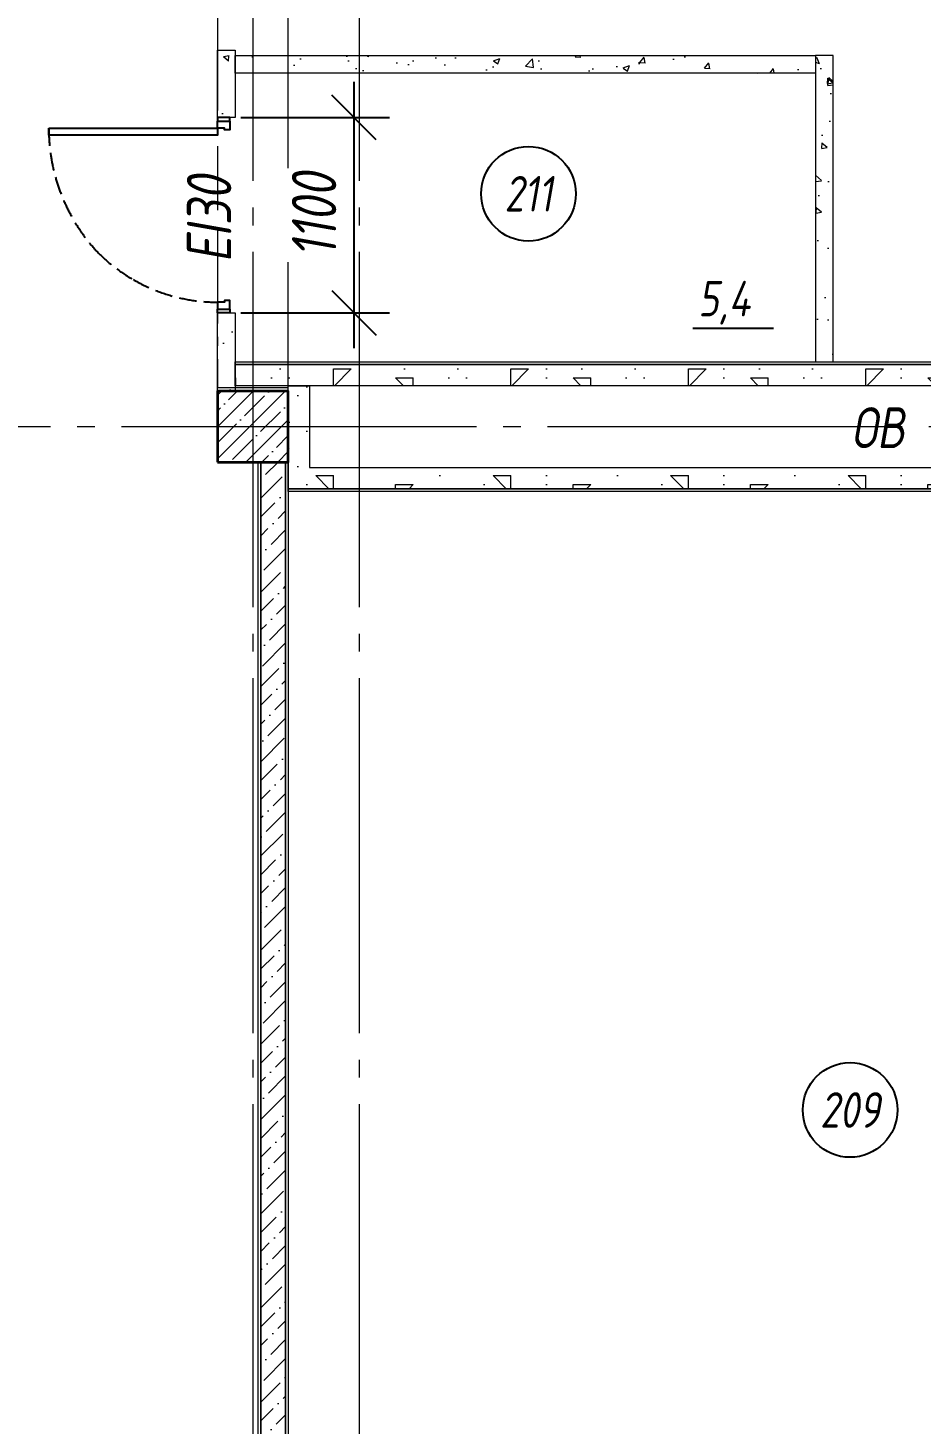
# Model space of a CAD drawing. Header units: millimetres. Extents: x -85420 to 1195317, y -69347 to 470418.
# Drawn here: x 440079 to 445112, y 24958 to 32821 of the extents above; entities that cross this region are included whole.
import ezdxf
from ezdxf import colors
from ezdxf.entities.mleader import LeaderData, LeaderLine
from ezdxf.enums import TextEntityAlignment as Align
from ezdxf.math import Vec2, Vec3

# ---------------------------------------------------------------- set-up
doc = ezdxf.new("R2010")
doc.units = ezdxf.units.MM
for name, pattern in [('GOST2.303 6', [12, 8, -1.5, 1, -1.5]), ('ГОСТ 2.303 4', [7, 5, -2, 0]), ('ГОСТ 2.303 5', [24, 20, -1.5, 1, -1.5]), ('ГОСТ 2.303 6', [12, 8, -1.5, 1, -1.5]), ('осевая', [50.800000000000004, 31.75, -6.35, 6.35, -6.35])]:
    doc.linetypes.add(name, pattern=pattern)
for name, color, linetype, lineweight in [('!М_Отверстия в перекрытиях', 253, 'Continuous', 15), ('!М_Перегородки_пеноблок', 7, 'Continuous', 20), ('!ФС_Ригели_балки', 251, 'ГОСТ 2.303 6', 15), ('+АР_Осевые линии', 252, 'GOST2.303 6', 9), ('+АР_Стены внутренние', 250, 'Continuous', 18), ('АР_Колонны', 5, 'Continuous', 35), ('АР_колонны штриховка', 193, 'Continuous', 5), ('АР_Отметки', 7, 'Continuous', 5), ('Колонны', 7, 'Continuous', 25), ('СПДС_РАЗМЕРЫ', 252, 'Continuous', 0), ('ЭКСПЛИКАЦИЯ', 7, 'Continuous', 5)]:
    doc.layers.add(name, color=color, linetype=linetype, lineweight=lineweight)
doc.layers.add('ОСИ', color=7, linetype='осевая', lineweight=13, true_color=0x999999)
doc.layers.add('ПБ_граница', color=7, linetype='ГОСТ 2.303 4', lineweight=40, true_color=0xdb0000)
doc.styles.add('ISOCPEUR', font='', dxfattribs={"height": 250})
doc.styles.add('ГОСТ 2.304', font='CS_Gost2304.shx', dxfattribs={"oblique": 10})
doc.styles.get('ISOCPEUR').set_extended_font_data('ISOCPEUR', italic=True)
doc.dimstyles.new('СПДС', dxfattribs={"dimscale": 100, "dimtxt": 2.5, "dimasz": 2.5, "dimexe": 2, "dimexo": 0.625, "dimgap": 1, "dimtad": 1, "dimdec": 0, "dimrnd": 5, "dimtxsty": 'ГОСТ 2.304', "dimblk": 'OBLIQUE', "dimblk1": 'OBLIQUE', "dimblk2": 'OBLIQUE', "dimcen": 2.5, "dimdle": 2, "dimadec": 0, "dimazin": 2, "dimtfac": 0.75, "dimtdec": 4, "dimtmove": 1, "dimatfit": 3, "dimfxl": 1, "dimtfill": 1, "dimtolj": 1, "dimarcsym": 1})
pattern_1 = [(140, (1.188196848629141e-13, 1.000000000000119), (31.87817107780612, 364.369337992008), [38.1, -419.1]), (85, (1.188196848629141e-13, 1.000000000000119), (-382.1136904780703, -70.48684284993874), [30.48, -335.28116834]), (190.4514447, (2.656507000000114, 31.36401400000012), (-350.2355038243903, 293.8824941807065), [32.38001759999999, -356.1804891999999]), (136.1842, (-101.5999999999999, 1.000000000000103), (84.08465586545421, 542.1580817842598), [57.14999999999998, -628.6499999999996]), (186.6355576099999, (-94.5929999999999, 46.17980000000011), (-494.8522491954431, 474.808268103006), [48.57004627999999, -534.2712163199999]), (81.18415116999998, (-101.5999999999999, 1.000000000000103), (-494.8522491710654, 474.808268129954), [45.71993414, -502.91946384]), (111, (-76.1999999999999, 51.8000000000001), (204.5303963741752, 303.2287825382651), [38.09999999999999, -419.0999999999999]), (55.99999999999997, (-76.1999999999999, 51.8000000000001), (-368.3759322446385, 123.6040566952941), [30.47999999999999, -335.2799999999999]), (161.451445, (-59.1558001999999, 77.0690652000001), (-163.8455377718105, 426.8328385574322), [32.38001759999998, -356.1798751999998]), (127.5, (1.188196848629141e-13, 1.000000000000119), (-169.1100777463062, 6.177206501183606), [0, -331.216, 0, -340.36, 0, -336.55]), (97.49999999999996, (1.188196848629141e-13, 1.000000000000119), (-200.361149636239, 133.6393250206115), [0, -194.056, 0, -323.5959999999999, 0, -128.27]), (57.49999999999999, (1.370371414875109e-13, -112.2839999999999), (11.45748798534684, 271.1811903337428), [0, -127, 0, -396.24, 0, -525.7799999999999]), (47.5, (1.452064045478682e-13, -163.0839999999999), (-50.85298206666611, 296.2583627720361), [0, -165.1, 0, -263.1439999999999, 0, -373.3799999999999])]
pattern_2 = [(45, (150, 150), (0, 1000.000000019025), [141.4, -282.8, 70.7, -424.3000000000001, 141.4, -353.6135624]), (135, (800.0000000000001, 200), (-1000.000000019025, 8.881784197001254e-14), [141.4, -212.1, 70.7, -353.6000000000001, 141.4, -495.0135624]), (63.43494882, (0, 0), (5.099862754320839e-08, 1000.000000000094), [111.8, -447.2, 111.8, -447.233989, 0, 0]), (116.5650512, (0, 0), (-4.000643816226557e-07, 1000.000000000094), [111.8, -447.2000000000001, 111.8, -447.2339890000001, 0, 0]), (0, (0, 100), (0, 1000), [50.00000000000001, -400.0000000000001, 100, -400.0000000000001, 50.00000000000001, 0]), (0, (0, 250), (0, 1000), [-150, 100, -400.0000000000001, 0, -350.0000000000001, 0]), (0, (0, 300.0000000000001), (0, 1000), [-400.0000000000001, 0, -300.0000000000001, 100, -200, 0]), (0, (0, 450.0000000000001), (0, 1000), [-200, 0, -250, 100, -450.0000000000001, 0]), (0, (0, 600.0000000000001), (0, 1000), [-200, 100, -400.0000000000001, 100, -200, 0]), (0, (0, 850.0000000000001), (0, 1000), [-150, 100, -200, 0, -550.0000000000001, 0]), (0, (0, 900.0000000000001), (0, 1000), [-200, 0, -600.0000000000001, 100, -100, 0]), (90, (50.00000000000001, 200), (-1000, 6.123233995736768e-14), [-300.0000000000001, 0, -300.0000000000001, 0, -400.0000000000001, 0]), (90, (150, 0), (-1000, 6.123233995736768e-14), [-150, 100, -400.0000000000001, 0, -350.0000000000001, 0]), (90, (250, 0), (-1000, 6.123233995736768e-14), [-400.0000000000001, 0, -350.0000000000001, 100, -150, 0]), (90, (800.0000000000001, 0), (-1000, 6.123233995736768e-14), [-200, 100, -500.0000000000001, 100, -100, 0]), (90, (100, 100), (-1000, 6.123233995736768e-14), [-300.0000000000001, 0, -350.0000000000001, 0, -350.0000000000001, 0]), (90, (200, 100), (-1000, 6.123233995736768e-14), [-250, 0, -550.0000000000001, 0, -200, 0]), (90, (300.0000000000001, 150), (-1000, 6.123233995736768e-14), [-500.0000000000001, 0, -150, 0, -350.0000000000001, 0]), (90, (350.0000000000001, 50.00000000000001), (-1000, 6.123233995736768e-14), [-450.0000000000001, 0, -200, 0, -250, 0]), (90, (450.0000000000001, 200), (-1000, 6.123233995736768e-14), [-400.0000000000001, 0, -150, 0, -400.0000000000001, 0]), (90, (500.0000000000001, 250), (-1000, 6.123233995736768e-14), [-450.0000000000001, 0, -200, 0, -350.0000000000001, 0]), (90, (550.0000000000001, 0), (-1000, 6.123233995736768e-14), [-600.0000000000001, 0, -250, 0, -150, 0]), (90, (600.0000000000001, 150), (-1000, 6.123233995736768e-14), [-200, 0, -400.0000000000001, 0, -400.0000000000001, 0]), (90, (650.0000000000001, 100), (-1000, 6.123233995736768e-14), [-450.0000000000001, 0, -250, 0, -300.0000000000001, 0]), (90, (700.0000000000001, 50.00000000000001), (-1000, 6.123233995736768e-14), [-400.0000000000001, 0, -300.0000000000001, 0, -300.0000000000001, 0]), (90, (800.0000000000001, 100), (-1000, 6.123233995736768e-14), [-300.0000000000001, 0, -300.0000000000001, 0, -400.0000000000001, 0]), (90, (900.0000000000001, 150), (-1000, 6.123233995736768e-14), [-400.0000000000001, 0, -200, 0, -400.0000000000001, 0]), (90, (950.0000000000001, 200), (-1000, 6.123233995736768e-14), [-150, 0, -600.0000000000001, 0, -250, 0])]

# ---------------------------------------------------------------- blocks, each defined once
blk = doc.blocks.new('_Oblique')
at = {"color": 0, "linetype": 'ByBlock', "lineweight": -2}
blk.add_line((-0.5, -0.5), (0.5, 0.5), dxfattribs=at)
blk = doc.blocks.new('*D335')
at = {"layer": 'Defpoints', "color": 0, "ltscale": 100, "transparency": 16777216}
for p in [(441216.3723544184, 32316.89848977362), (441216.3723544184, 31216.89848977361), (441916.3723544184, 31216.89848977361)]:
    blk.add_point(p, dxfattribs=at)
at = {"layer": 'СПДС_РАЗМЕРЫ', "color": 0, "lineweight": -2, "ltscale": 100, "transparency": 16777216}
for p, q in [((441916.3723544184, 32516.89848977362), (441916.3723544184, 31016.89848977361)), ((441278.8723544184, 32316.89848977362), (442116.3723544184, 32316.89848977362)), ((441278.8723544184, 31216.89848977361), (442116.3723544184, 31216.89848977361))]:
    blk.add_line(p, q, dxfattribs=at)
at = {"layer": 'СПДС_РАЗМЕРЫ', "color": 0, "lineweight": -2, "ltscale": 100, "transparency": 16777216, "xscale": 250, "yscale": 250, "zscale": 250}
for p, rotation in [((441916.3723544184, 32316.89848977362), 90), ((441916.3723544184, 31216.89848977361), 270)]:
    blk.add_blockref('_Oblique', p, dxfattribs=dict(at, rotation=rotation))
at = {"layer": 'СПДС_РАЗМЕРЫ', "color": 0, "ltscale": 100, "transparency": 16777216, "insert": (441691.3723543559, 31766.89848977362), "char_height": 250, "attachment_point": 5, "rotation": 90, "style": 'ГОСТ 2.304', "bg_fill": 3, "box_fill_scale": 1.1, "bg_fill_color": 256, "bg_fill_true_color": 13158600, "bg_fill_transparency": 0}
blk.add_mtext('\\A1;1100', dxfattribs=at)
blk = doc.blocks.new('*U112')
at = {"lineweight": 15}
h = blk.add_hatch(dxfattribs=at)
h.set_pattern_fill('AR-CONC', color=256, scale=2, angle=90)
h.set_pattern_definition(pattern_1)
h.paths.add_polyline_path([(1.189804971278817e-13, 1.18849374786123e-13), (5.796751967324099e-14, 379.486260346428), (100.0000000000001, 379.486260346428), (100.0000000000001, 1.350617236246481e-13)])
at = {"linetype": 'ByBlock', "ltscale": 100, "transparency": 33554687}
blk.add_lwpolyline([(1.189804971278817e-13, 1.189804971278817e-13), (5.795445207746397e-14, 379.486260346428), (100.0000000000001, 379.486260346428), (100.0000000000001, 1.350617236246481e-13)], close=True, dxfattribs=at)
blk = doc.blocks.new('*U125')
at = {"lineweight": 15}
h = blk.add_hatch(dxfattribs=at)
h.set_pattern_fill('AR-CONC', color=256, scale=2, angle=270)
h.set_pattern_definition([(320, (1.190188447129346e-13, -0.9999999999998811), (-31.87817107780616, -364.369337992008), [38.1, -419.1]), (265, (1.190188447129346e-13, -0.9999999999998811), (382.1136904780703, 70.4868428499387), [30.48, -335.28116834]), (10.45144469999994, (-2.65650699999988, -31.36401399999988), (350.2355038243902, -293.8824941807065), [32.38001759999999, -356.1804891999999]), (316.1841999999999, (101.6000000000001, -0.9999999999998771), (-84.08465586545428, -542.1580817842598), [57.14999999999998, -628.6499999999996]), (6.635557609999926, (94.59300000000015, -46.17979999999989), (494.8522491954431, -474.808268103006), [48.57004627999999, -534.2712163199999]), (261.18415117, (101.6000000000001, -0.9999999999998771), (494.8522491710653, -474.8082681299541), [45.71993414, -502.91946384]), (290.9999999999999, (76.20000000000014, -51.79999999999987), (-204.5303963741752, -303.2287825382651), [38.09999999999999, -419.0999999999999]), (236, (76.20000000000014, -51.79999999999987), (368.3759322446385, -123.6040566952941), [30.47999999999999, -335.2799999999998]), (341.4514449999999, (59.15580020000012, -77.06906519999987), (163.8455377718105, -426.8328385574322), [32.38001759999998, -356.1798751999998]), (307.5, (1.190188447129346e-13, -0.9999999999998811), (169.1100777463062, -6.177206501183626), [0, -331.216, 0, -340.36, 0, -336.55]), (277.4999999999999, (1.190188447129346e-13, -0.9999999999998811), (200.361149636239, -133.6393250206115), [0, -194.056, 0, -323.5959999999999, 0, -128.27]), (237.5, (1.146746768877987e-13, 112.2840000000001), (-11.45748798534688, -271.1811903337428), [0, -127, 0, -396.2399999999999, 0, -525.7799999999997]), (227.5, (1.1272661956711e-13, 163.0840000000001), (50.85298206666607, -296.2583627720361), [0, -165.0999999999999, 0, -263.1439999999999, 0, -373.3799999999999])])
edge = h.paths.add_edge_path()
edge.add_line((-1.778716063327579e-13, -1724.956502206798), (99.9999999999998, -1724.956502206798))
edge.add_line((1.784707456918226e-13, 1.192379528447418e-13), (-1.778738299463947e-13, -1724.956502206798))
edge.add_line((100.0000000000002, 9.832231965022753e-14), (1.989519660128281e-13, 1.189804971278818e-13))
edge.add_line((99.9999999999998, -1724.956502206798), (100.0000000000002, -2.273736754432321e-13))
at = {"linetype": 'ByBlock', "ltscale": 100, "transparency": 33554687}
blk.add_lwpolyline([(1.784707456918226e-13, 1.189804971278818e-13), (-1.778738299463947e-13, -1724.956502206798), (99.9999999999998, -1724.956502206798), (100.0000000000002, 9.832231965022753e-14)], close=True, dxfattribs=at)
blk = doc.blocks.new('*U113')
at = {"lineweight": 15}
h = blk.add_hatch(dxfattribs=at)
h.set_pattern_fill('AR-CONC', color=256, scale=2, angle=360)
h.set_pattern_definition([(49.99999999999999, (1.00000000000006, 5.946736380903647e-14), (364.369337992008, -31.87817107780618), [38.1, -419.1]), (355, (1.00000000000006, 5.946736380903647e-14), (-70.48684284993867, 382.1136904780703), [30.48, -335.28116834]), (100.4514446999999, (31.36401400000006, -2.656506999999941), (293.8824941807065, 350.2355038243902), [32.38001759999999, -356.1804891999999]), (46.18419999999995, (1.000000000000062, 101.6000000000001), (542.1580817842598, -84.08465586545431), [57.14999999999998, -628.6499999999997]), (96.63555760999995, (46.17980000000006, 94.59300000000007), (474.8082681030061, 494.852249195443), [48.57004627999999, -534.2712163199999]), (351.18415117, (1.000000000000062, 101.6000000000001), (474.8082681299541, 494.8522491710652), [45.71993414, -502.91946384]), (20.99999999999998, (51.80000000000005, 76.20000000000007), (303.228782538265, -204.5303963741752), [38.09999999999999, -419.1]), (326, (51.80000000000005, 76.20000000000007), (123.6040566952942, 368.3759322446385), [30.47999999999999, -335.2799999999999]), (71.45144499999996, (77.06906520000005, 59.15580020000006), (426.8328385574323, 163.8455377718105), [32.38001759999998, -356.1798751999998]), (37.49999999999999, (1.00000000000006, 5.946736380903647e-14), (6.177206501183637, 169.1100777463062), [0, -331.216, 0, -340.36, 0, -336.55]), (7.499999999999953, (1.00000000000006, 5.946736380903647e-14), (133.6393250206115, 200.361149636239), [0, -194.056, 0, -323.5959999999999, 0, -128.27]), (327.5, (-112.2839999999999, 6.205984038363095e-14), (271.1811903337428, -11.45748798534689), [0, -127, 0, -396.24, 0, -525.7799999999999]), (317.5, (-163.0839999999999, 6.322238593277649e-14), (296.2583627720361, 50.85298206666605), [0, -165.1, 0, -263.1439999999999, 0, -373.3799999999999])])
h.paths.add_polyline_path([(3271.027478672099, -1.537658889105842e-14), (3271.027478672099, -100), (5.720177307349691e-14, -99.99999999999994), (5.906386491005833e-14, 5.949024856394087e-14)])
at = {"linetype": 'ByBlock', "ltscale": 100, "transparency": 33554687}
blk.add_lwpolyline([(5.949024856394085e-14, 5.949024856394087e-14), (3271.027478672099, -1.536641357115577e-14), (3271.027478672099, -100), (5.720177307349691e-14, -99.99999999999994)], close=True, dxfattribs=at)
blk = doc.blocks.new('*U124')
at = {"lineweight": 15}
h = blk.add_hatch(dxfattribs=at)
h.set_pattern_fill('AR-CONC', color=256, scale=2, angle=90)
h.set_pattern_definition(pattern_1)
h.paths.add_polyline_path([(100.0000000000001, 1.350617236246481e-13), (1.189804971278817e-13, 1.189603970885855e-13), (4.815592369311616e-14, 440.4832797878189), (100, 440.4832797878189)])
at = {"linetype": 'ByBlock', "ltscale": 100, "transparency": 33554687}
blk.add_lwpolyline([(1.189804971278817e-13, 1.189804971278817e-13), (4.814538322481727e-14, 440.4832797878189), (100, 440.4832797878189), (100.0000000000001, 1.350617236246481e-13)], close=True, dxfattribs=at)
blk = doc.blocks.new('Колонна 400х400')
at = {"layer": 'АР_колонны штриховка'}
h = blk.add_hatch(dxfattribs=at)
h.set_pattern_fill('ANSI35', color=256, scale=20)
h.set_pattern_definition([(45, (-139655.8754315234, -114865.3000987881), (-89.80256121069154, 89.80256121069154), []), (45, (-139566.0728315234, -114865.3000987881), (-89.80256121069154, 89.80256121069154), [158.75, -31.75, 0, -31.75])])
h.paths.add_polyline_path([(-6.676418706774712e-08, 3.284076228737831e-07), (399.9999999332358, 3.284076228737831e-07), (399.9999999332358, 400.0000003284076), (-6.676418706774712e-08, 400.0000003284076)])
at = {"layer": 'АР_Колонны'}
blk.add_lwpolyline([(0, 0), (400, 0), (400, 400), (0, 400)], close=True, dxfattribs=at)
blk = doc.blocks.new('*U53')
at = {"linetype": 'ГОСТ 2.303 5', "ltscale": 50}
blk.add_lwpolyline([(8560, 400), (0, 400), (0, 0), (8560, 1.818989403545856e-12)], close=True, dxfattribs=at)
blk = doc.blocks.new('Из_буфера30619')
at = {"rotation": 270}
blk.add_blockref('*U53', (-1019.999999993481, -31219.99999999977), dxfattribs=at)
blk = doc.blocks.new('A$C314F1C93')
at = {"layer": '+АР_Осевые линии', "linetype": 'ГОСТ 2.303 5', "lineweight": 0, "ltscale": 100}
for p, q in [((10940.00000000047, 64233.04186645093), (10940.00000000047, -9232.622227149745)), ((11540.00000000047, 64233.04186645093), (11540.00000000047, -9232.622227149745))]:
    blk.add_line(p, q, dxfattribs=at)
blk.add_lwpolyline([(-4199.99999999968, 15249.99999999988), (75280.00000000006, 15249.99999999988)], dxfattribs=at)
blk = doc.blocks.new('_DotSmall')
at = {"color": 0, "linetype": 'ByBlock', "const_width": 0.5}
blk.add_lwpolyline([(-0.0625, 0, 1), (0.0625, 0, 1)], format="xyb", close=True, dxfattribs=at)
blk = doc.blocks.new('АР план')
at = {"layer": 'АР_Отметки', "lineweight": 9}
ml = blk.add_multileader_mtext('Standard', dxfattribs=at)
ml.set_content('+3,950', color=256, style='ISOCPEUR')
ml.set_leader_properties(color=256, linetype='Continuous', lineweight=-1)
ml.set_arrow_properties(name='DOTSMALL')
ml.build(insert=Vec2(0, 0))
ml.multileader.update_dxf_attribs({"has_text_frame": 1, "text_left_attachment_type": 4, "text_right_attachment_type": 4, "dogleg_length": 100, "arrow_head_size": 180})
ctx = ml.context
ctx.base_point, ctx.char_height, ctx.arrow_head_size, ctx.landing_gap_size, ctx.plane_origin = Vec3(653061.3110686555, 32239.71936149879), 250, 180, 50, Vec3(652979.9176188062, 30972.1551693685)
ctx.left_attachment, ctx.right_attachment = 4, 4
notes = []
notes.append((ctx, [(0, (0, 0, 0), (0, 0), (1, 0), 1, [])]))
ctx.mtext.insert, ctx.mtext.width, ctx.mtext.line_spacing_style, ctx.mtext.flow_direction = Vec3(653111.3110686555, 32573.05269483211), 852.6970314602484, 2, 5
ml = blk.add_multileader_mtext('Standard', dxfattribs=at)
ml.set_content('+1,975', color=256, style='ISOCPEUR')
ml.set_leader_properties(color=256, linetype='Continuous', lineweight=-1)
ml.set_arrow_properties(name='DOTSMALL')
ml.build(insert=Vec2(0, 0))
ml.multileader.update_dxf_attribs({"has_text_frame": 1, "text_left_attachment_type": 4, "text_right_attachment_type": 4, "dogleg_length": 100, "arrow_head_size": 180})
ctx = ml.context
ctx.base_point, ctx.char_height, ctx.arrow_head_size, ctx.landing_gap_size, ctx.plane_origin = Vec3(652749.2966237958, 27128.71309628351), 250, 180, 50, Vec3(655881.3550783198, 25957.03355335795)
ctx.left_attachment, ctx.right_attachment = 4, 4
notes.append((ctx, [(0, (0, 0, 0), (0, 0), (1, 0), 1, [])]))
ctx.mtext.insert, ctx.mtext.width, ctx.mtext.line_spacing_style, ctx.mtext.flow_direction = Vec3(652799.2966237958, 27528.71309628351), 852.6970314602484, 2, 5
ml = blk.add_multileader_mtext('Standard', dxfattribs=at)
ml.set_content('+2,410', color=256, style='ISOCPEUR')
ml.set_leader_properties(color=256, linetype='Continuous', lineweight=-1)
ml.set_arrow_properties(name='DOTSMALL')
ml.build(insert=Vec2(0, 0))
ml.multileader.update_dxf_attribs({"has_text_frame": 1, "text_left_attachment_type": 4, "text_right_attachment_type": 4, "dogleg_length": 100, "arrow_head_size": 180})
ctx = ml.context
ctx.base_point, ctx.char_height, ctx.arrow_head_size, ctx.landing_gap_size, ctx.plane_origin = Vec3(649667.0758553846, 15695.91183566085), 250, 180, 50, Vec3(647505.863485316, 15104.66626217555)
ctx.left_attachment, ctx.right_attachment = 4, 4
notes.append((ctx, [(0, (0, 0, 0), (0, 0), (1, 0), 1, [])]))
ctx.mtext.insert, ctx.mtext.width, ctx.mtext.line_spacing_style, ctx.mtext.flow_direction = Vec3(649717.0758553846, 16029.2451689942), 852.6970314602484, 2, 5
for ctx, leaders in notes:
    for number, flags, end, landing, length, lines in leaders:
        leader = LeaderData()
        leader.index, (leader.has_last_leader_line, leader.has_dogleg_vector, leader.attachment_direction) = number, flags
        leader.last_leader_point, leader.dogleg_vector, leader.dogleg_length = Vec3(end), Vec3(landing), length
        for number, points, colour, breaks in lines:
            line = LeaderLine()
            line.index, line.vertices, line.color, line.breaks = number, Vec3.list(points), colors.encode_raw_color(colour), breaks
            leader.lines.append(line)
        ctx.leaders.append(leader)

msp = doc.modelspace()

# ---------------------------------------------------------------- block references
at = {"layer": 'ОСИ', "ltscale": 40}
msp.add_blockref('A$C314F1C93', (430406.3725916118, 15326.41521031433, 4.999999999999952e-09), dxfattribs=at)

# ---------------------------------------------------------------- next in the draw order: hatches: boundary and pattern name
at = {"layer": '!М_Перегородки_пеноблок', "ltscale": 100}
h = msp.add_hatch(dxfattribs=at)
h.set_pattern_fill('БЕТОННАЯ ПОДГОТОВКА', color=256, scale=100, style=0, pattern_type=2)
h.set_pattern_definition(pattern_2)
h.paths.add_polyline_path([(441246.3730762142, 30926.44145564564), (447746.3730658573, 30926.41520998409), (447746.372581322, 30806.41520998507), (441246.3725916789, 30806.44145564662)], flags=0)
h = msp.add_hatch(dxfattribs=at)
h.set_pattern_fill('БЕТОННАЯ ПОДГОТОВКА', color=256, scale=100, style=0, pattern_type=2)
h.set_pattern_definition(pattern_2)
h.paths.add_polyline_path([(441546.3726008549, 30346.43645717141), (441546.3802656873, 30806.43804542474), (441666.3802656707, 30806.43604591014), (441666.3726008784, 30346.43686840729)], flags=0)
h = msp.add_hatch(dxfattribs=at)
h.set_pattern_fill('БЕТОННАЯ ПОДГОТОВКА', color=256, scale=100, style=0, pattern_type=2)
h.set_pattern_definition(pattern_2)
h.paths.add_polyline_path([(441546.3726008653, 30346.43645717141), (447746.372581322, 30346.45770435869), (447746.3729925579, 30226.45770435939), (441546.3730121012, 30226.43645717211)], flags=0)
at = {"layer": '+АР_Стены внутренние', "lineweight": 0, "ltscale": 100}
h = msp.add_hatch(dxfattribs=at)
h.set_pattern_fill('БЕТОН И ИЗДЕЛИЯ ИЗ НЕГО', color=256, scale=30, style=0, pattern_type=2)
h.set_pattern_definition([(45, (0, 0), (39.77475644174331, 145.8407736197254), [187.5, -40.50000000000001, 0, -40.50000000000001])])
h.paths.add_polyline_path([(441531.3725916797, 30376.4152099858), (441531.3725916796, 23992.41219389264), (441391.3725916796, 23992.41219389264), (441391.3725916797, 30376.41520998581)], flags=0)

# ---------------------------------------------------------------- next in the draw order: linework, layer by layer
at = {"layer": '!М_Перегородки_пеноблок', "ltscale": 100}
for points in [[(447626.3725813133, 30806.41569452036), (441246.3725916789, 30806.44145564662), (441246.3730762142, 30926.44145564564), (447746.3730658573, 30926.41520998409), (447746.372581322, 30806.41520998507)], [(441546.3726008549, 30346.43645717141), (441546.3802656873, 30806.43804542474), (441666.3802656707, 30806.43604591014), (441666.3726008784, 30346.43686840729)], [(447746.364917224, 30346.45770433242), (447746.372581322, 30346.45770435869), (447746.3729925579, 30226.45770435939), (441546.3730121012, 30226.43645717211), (441546.3726008653, 30346.43645717141)], [(441666.3726008784, 30346.43686840729), (447626.3649172005, 30346.45729309654)]]:
    msp.add_lwpolyline(points, dxfattribs=at)
for points in [[(441246.3731367811, 30941.44145564552), (447746.3731264242, 30941.41520998397), (447746.3730658573, 30926.41520998409), (441246.3730762142, 30926.44145564564)], [(441546.3730121012, 30226.43645717211), (447746.3729925579, 30226.45770435939), (447746.3730439623, 30211.45770435948), (441546.3730635057, 30211.4364571722), (441546.3730121012, 30226.43645717211)]]:
    msp.add_lwpolyline(points, close=True, dxfattribs=at)
at = {"layer": '+АР_Стены внутренние', "ltscale": 100}
for points in [[(441391.3725916797, 30376.41520998581), (441391.3725916796, 23992.41219389264), (441376.3725916796, 23992.41219389264), (441376.3725916797, 30376.41520998581), (441391.3725916797, 30376.41520998581)], [(441531.3725916797, 30376.4152099858), (441531.3725916796, 23992.41219389264), (441391.3725916796, 23992.41219389264), (441391.3725916797, 30376.41520998581)], [(441546.3725916797, 30376.4152099858), (441546.3725916796, 23992.41219389264), (441531.3725916796, 23992.41219389264), (441531.3725916797, 30376.4152099858), (441546.3725916797, 30376.4152099858)]]:
    msp.add_lwpolyline(points, close=True, dxfattribs=at)
at = {"elevation": 4.999999999999952e-09}
msp.add_lwpolyline([(440196.3723544184, 32256.89848977362), (441146.3723544184, 32256.89848977362), (441146.3723544184, 32216.89848977363), (440196.3723544184, 32216.89848977363)], close=True, dxfattribs=at)
at = {"linetype": 'ГОСТ 2.303 4', "ltscale": 20}
for centre, radius, start, end in [((441217.5972895308, 32255.78084649264, 4.999999999999952e-09), 1021.225546694697, 179.9372946985185, 223.3199372542209), ((441146.3723544184, 32226.89848977367, 4.999999999999952e-09), 950.0000000000592, 224.9999999999991, 239.9999999999982), ((441146.3723544184, 32226.89848977367, 4.999999999999952e-09), 950.0000000000592, 240.0000000000015, 270)]:
    msp.add_arc(centre, radius, start, end, dxfattribs=at)
at = {"layer": 'ЭКСПЛИКАЦИЯ', "linetype": 'Continuous', "lineweight": 25, "ltscale": 100}
msp.add_line((443825.5718230997, 31130.14473826436), (444280.5718230997, 31130.14473826436), dxfattribs=at)
for centre in [(442899.6660602659, 31887.36776215566), (444711.9319798434, 26727.28651434067)]:
    msp.add_circle(centre, 266.6666666666667, dxfattribs=at)

# ---------------------------------------------------------------- next in the draw order: block references
at = {"layer": '!М_Перегородки_пеноблок'}
for name, p in [('*U112', (441146.3723544184, 32316.89848977362, 4.999999999999952e-09)), ('*U113', (441246.3722733483, 32666.38475011999, 4.999999999999952e-09)), ('*U125', (444517.3997520204, 32666.38475011999, 4.999999999999952e-09)), ('*U124', (441146.3725916789, 30776.4152099858, 4.999999999999952e-09))]:
    msp.add_blockref(name, p, dxfattribs=at)
at = {"layer": '!ФС_Ригели_балки'}
msp.add_blockref('Из_буфера30619', (442166.3723536048, 70576.41524488508, 4.999999999999952e-09), dxfattribs=at)
at = {"layer": 'Колонны'}
msp.add_blockref('Колонна 400х400', (441146.3725916789, 30376.4152099858, 4.999999999999952e-09), dxfattribs=at)

# ---------------------------------------------------------------- next in the draw order: texts
at = {"layer": '!М_Отверстия в перекрытиях', "ltscale": 50, "insert": (444867.8516963194, 30569.79267661413), "char_height": 230, "width": 2119.999999999973, "attachment_point": 5, "line_spacing_factor": 0.648, "style": 'ГОСТ 2.304'}
msp.add_mtext('ОВ', dxfattribs=at)
at = {"layer": 'ЭКСПЛИКАЦИЯ', "linetype": 'Continuous', "lineweight": 25, "ltscale": 100, "style": 'ГОСТ 2.304', "oblique": 9.999999999999998}
for s, p in [('211', (442899.6660602659, 31887.36776215566)), ('209', (444711.9319798434, 26727.28651434067))]:
    msp.add_text(s, height=200, dxfattribs=at).set_placement(p, align=Align.MIDDLE_CENTER)
msp.add_text('5,4', height=200, dxfattribs=at).set_placement((443855.5718230997, 31396.81140493103), align=Align.TOP_LEFT)

# ---------------------------------------------------------------- next in the draw order: texts
at = {"layer": 'ПБ_граница', "linetype": 'ByBlock', "lineweight": 0, "ltscale": 100, "insert": (441099.9915828855, 31744.42192694693, 9.99999387676591e-09), "char_height": 250, "width": 1, "attachment_point": 5, "rotation": 90, "line_spacing_factor": 0.5, "style": 'ГОСТ 2.304', "bg_fill": 3, "box_fill_scale": 1.2, "bg_fill_color": 1, "bg_fill_transparency": 0}
msp.add_mtext('EI30', dxfattribs=at)

# ---------------------------------------------------------------- next in the draw order: dimensions: what is measured, and where the dimension line sits
at = {"layer": 'СПДС_РАЗМЕРЫ', "ltscale": 100}
dim = msp.add_linear_dim(base=(441916.3723544184, 31216.89848977361, 4.999999999999952e-09), p1=(441216.3723544184, 32316.89848977362, 4.999999999999952e-09), p2=(441216.3723544184, 31216.89848977361, 4.999999999999952e-09), angle=270, dimstyle='СПДС', dxfattribs=at)
dim.commit()
dim.dimension.update_dxf_attribs({"geometry": '*D335', "text_midpoint": (441691.3723543559, 31766.89848977362, 4.999999999999952e-09)})

# ---------------------------------------------------------------- next in the draw order: linework, layer by layer
at = {"elevation": 4.999999999999952e-09}
for points in [[(441146.3723544184, 32316.89848977362), (441146.3723544184, 32296.89848977362), (441216.3723544184, 32296.89848977362), (441216.3723544184, 32316.89848977362)], [(441146.3723544184, 32256.89848977362), (441146.3723544184, 32296.89848977362), (441216.3723544184, 32296.89848977362), (441216.3723544184, 32246.89848977362), (441186.3723544184, 32246.89848977362), (441186.3723544184, 32256.89848977362)], [(441146.3723544184, 31276.89848977361), (441146.3723544184, 31236.89848977361), (441216.3723544184, 31236.89848977361), (441216.3723544184, 31286.89848977361), (441186.3723544184, 31286.89848977361), (441186.3723544184, 31276.89848977361)], [(441146.3723544184, 31216.89848977361), (441146.3723544184, 31236.89848977361), (441216.3723544184, 31236.89848977361), (441216.3723544184, 31216.89848977361)]]:
    msp.add_lwpolyline(points, close=True, dxfattribs=at)

# ---------------------------------------------------------------- next in the draw order: block references
at = {"color": 12, "true_color": 0xe00000}
msp.add_blockref('АР план', (-85419.90290359053, 14341.5887358326), dxfattribs=at)

# ---------------------------------------------------------------- next in the draw order: leaders
at = {"layer": 'АР_Отметки', "lineweight": 9}
ml = msp.add_multileader_mtext('Standard', dxfattribs=at)
ml.set_content('+2,410', color=256, style='ISOCPEUR')
ml.set_leader_properties(color=256, linetype='Continuous', lineweight=-1)
ml.set_arrow_properties(name='DOTSMALL')
ml.build(insert=Vec2(0, 0))
ml.multileader.update_dxf_attribs({"has_text_frame": 1, "text_left_attachment_type": 4, "text_right_attachment_type": 4, "dogleg_length": 100, "arrow_head_size": 180})
ctx = ml.context
ctx.base_point, ctx.char_height, ctx.arrow_head_size, ctx.landing_gap_size, ctx.plane_origin = Vec3(703103.0309721342, 29209.74974800884), 250, 180, 50, Vec3(700941.8186020657, 28618.50417452354)
ctx.left_attachment, ctx.right_attachment = 4, 4
notes = []
notes.append((ctx, [(0, (0, 0, 0), (0, 0), (1, 0), 1, [])]))
ctx.mtext.insert, ctx.mtext.width, ctx.mtext.line_spacing_style, ctx.mtext.flow_direction = Vec3(703153.0309721342, 29543.08308134218), 852.6970314602484, 2, 5
ml = msp.add_multileader_mtext('Standard', dxfattribs=at)
ml.set_content('+2,410', color=256, style='ISOCPEUR')
ml.set_leader_properties(color=256, linetype='Continuous', lineweight=-1)
ml.set_arrow_properties(name='DOTSMALL')
ml.build(insert=Vec2(0, 0))
ml.multileader.update_dxf_attribs({"has_text_frame": 1, "text_left_attachment_type": 4, "text_right_attachment_type": 4, "dogleg_length": 100, "arrow_head_size": 180})
ctx = ml.context
ctx.base_point, ctx.char_height, ctx.arrow_head_size, ctx.landing_gap_size, ctx.plane_origin = Vec3(703103.0309721342, 29209.74974800884), 250, 180, 50, Vec3(700941.8186020657, 28618.50417452354)
ctx.left_attachment, ctx.right_attachment = 4, 4
notes.append((ctx, [(0, (0, 0, 0), (0, 0), (1, 0), 1, [])]))
ctx.mtext.insert, ctx.mtext.width, ctx.mtext.line_spacing_style, ctx.mtext.flow_direction = Vec3(703153.0309721342, 29543.08308134218), 852.6970314602484, 2, 5
for ctx, leaders in notes:
    for number, flags, end, landing, length, lines in leaders:
        leader = LeaderData()
        leader.index, (leader.has_last_leader_line, leader.has_dogleg_vector, leader.attachment_direction) = number, flags
        leader.last_leader_point, leader.dogleg_vector, leader.dogleg_length = Vec3(end), Vec3(landing), length
        for number, points, colour, breaks in lines:
            line = LeaderLine()
            line.index, line.vertices, line.color, line.breaks = number, Vec3.list(points), colors.encode_raw_color(colour), breaks
            leader.lines.append(line)
        ctx.leaders.append(leader)

doc.saveas('drawing.dxf')
